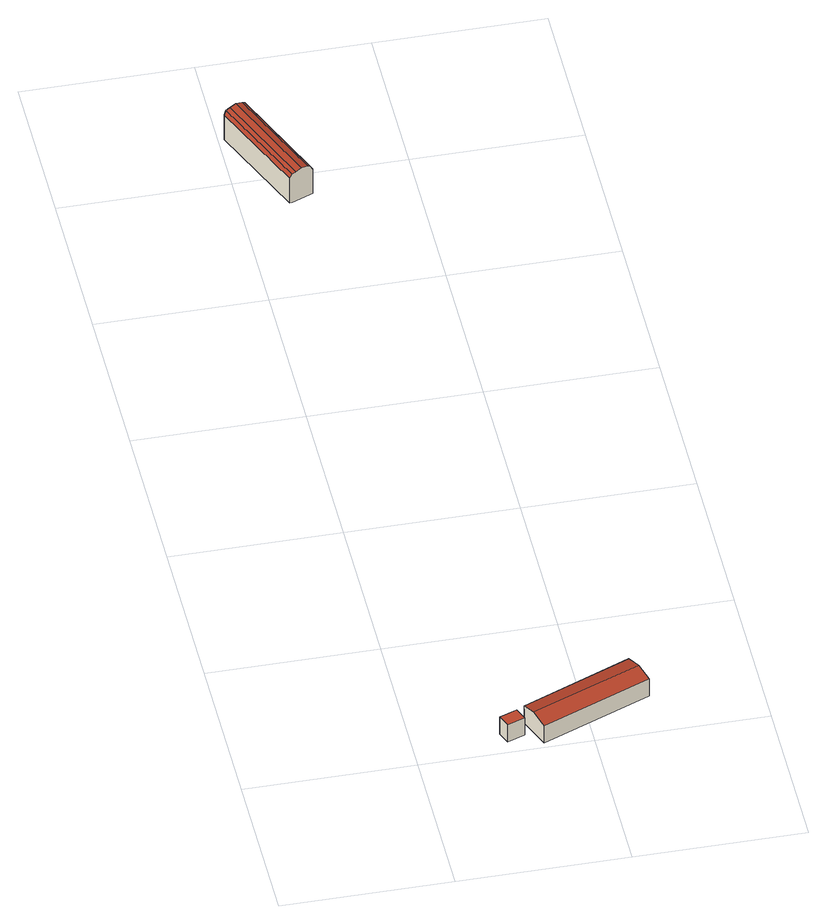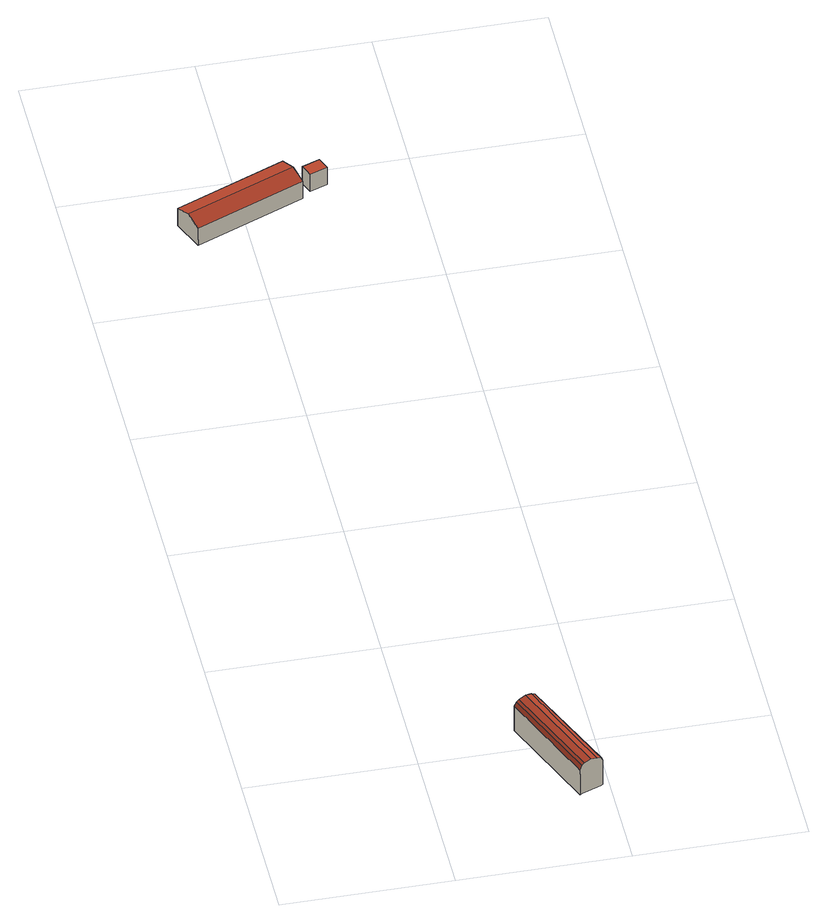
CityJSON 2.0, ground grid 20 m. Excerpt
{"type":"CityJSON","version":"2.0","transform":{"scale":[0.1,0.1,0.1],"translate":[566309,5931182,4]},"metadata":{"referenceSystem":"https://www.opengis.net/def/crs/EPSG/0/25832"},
"CityObjects":{
"building1":{"type":"Building","attributes":{"Grundfläche 2D":"3.524510","Grundhöhe NN":"5.350"},"geometry":[{"type":"Solid","lod":"3","boundaries":[[[[0,1,2,3]],[[4,5,3,2]],[[5,6,0,3]],[[6,7,1,0]],[[7,4,2,1]],[[7,6,5,4]]]],"semantics":{"surfaces":[{"type":"RoofSurface"},{"type":"WallSurface"},{"type":"GroundSurface"}],"values":[[0,1,1,1,1,2]]}}]},
"building2":{"type":"Building","attributes":{"Grundfläche 2D":"57.422049","Grundhöhe NN":"5.137"},"geometry":[{"type":"Solid","lod":"3","boundaries":[[[[8,9,10,11]],[[12,8,11,13]],[[13,11,10,14,15]],[[12,13,15,16]],[[9,8,12,16,17]],[[10,9,17,14]],[[15,14,17,16]]]],"semantics":{"surfaces":[{"type":"RoofSurface"},{"type":"WallSurface"},{"type":"GroundSurface"}],"values":[[0,0,1,1,1,1,2]]}}]},
"building3":{"type":"Building","attributes":{"Grundfläche 2D":"39.674828","Grundhöhe NN":"4.910"},"geometry":[{"type":"Solid","lod":"3","boundaries":[[[[18,19,20,21]],[[22,19,18,23]],[[24,22,23,25]],[[26,24,25,27]],[[28,26,27,29]],[[30,28,29,31]],[[21,20,32,33]],[[34,35,36,31,29,27,25,23,18,21,33,37]],[[30,31,36,38]],[[20,19,22,24,26,28,30,38,39,40,41,32]],[[40,39,38,36,35,34,37,33,32,41]]]],"semantics":{"surfaces":[{"type":"RoofSurface"},{"type":"WallSurface"},{"type":"GroundSurface"}],"values":[[0,0,0,0,0,0,1,1,1,1,2]]}}]}
},
"vertices":[
[119,36,38],[98,28,38],[104,13,38],[125,21,38],[104,13,13],[125,21,13],[119,36,13],[98,28,13],
[266,77,42],[259,97,36],[129,43,36],[136,24,42],[274,59,36],[144,5,36],[129,43,11],[144,5,11],[274,59,11],[259,97,11],
[59,956,50],[9,1076,50],[7,1075,45],[56,955,45],[14,1078,52],[63,957,52],[21,1081,54],[70,960,54],[29,1084,52],[78,964,52],[32,1085,50],[81,965,50],[35,1087,45],[84,966,45],[7,1075,9],[56,955,9],[63,957,9],[81,965,9],[84,966,9],[59,956,9],[35,1087,9],[32,1085,9],[29,1084,9],[9,1076,9]
]}
